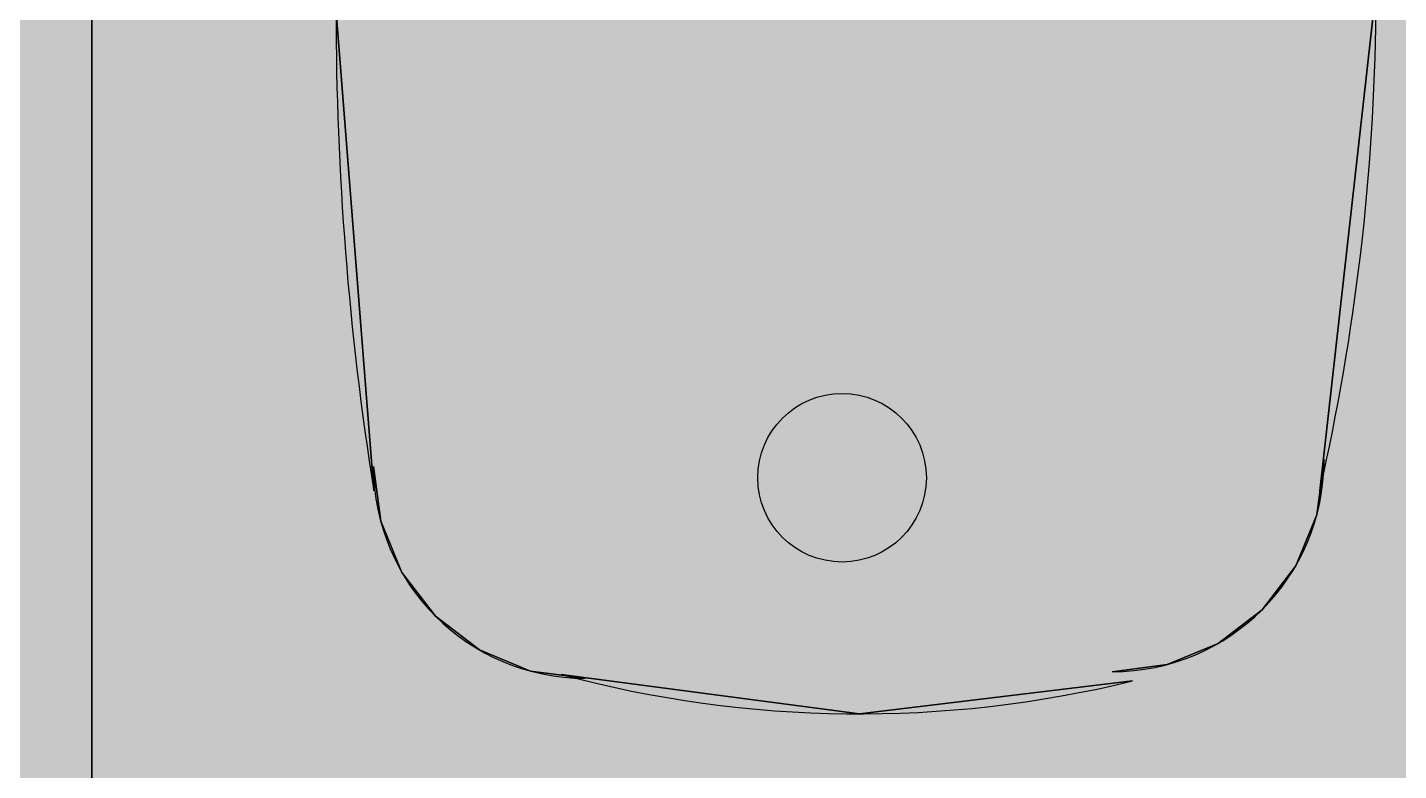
# Model space of a CAD drawing. Header units: millimetres. Extents: x -48619 to 110430, y -11025 to 74938.
# Drawn here: x -5325.7 to -4840.3, y 51882.3 to 52145.4 of the extents above; entities that cross this region are included whole.
import ezdxf

# ---------------------------------------------------------------- set-up
doc = ezdxf.new("R2010")
doc.units = ezdxf.units.MM
doc.layers.add('HL-TMP', color=7, linetype='Continuous')
doc.layers.add('SHOPFITTING', color=4, linetype='Continuous')

msp = doc.modelspace()

# ---------------------------------------------------------------- hatches: boundary and pattern name
at = {"layer": 'HL-TMP', "true_color": 0xcccc20}
msp.add_hatch(color=52, dxfattribs=at).paths.add_polyline_path([(-4632.8, 52975.74), (-5832.8, 52975.74), (-5832.8, 53465.73), (-8332.8, 53465.73), (-8332.8, 54830.73), (-8332.8, 57575.73), (-8732.8, 57575.73), (-8732.8, 57665.73), (-9632.8, 57665.73), (-9632.8, 56525.24), (-9632.8, 53575.74), (-9432.8, 53575.74), (-9432.8, 53465.73), (-11587.8, 53465.73), (-11587.8, 57575.73), (-14632.8, 57575.73), (-14632.8, 53575.74), (-14232.8, 53575.74), (-14232.8, 52975.74), (-14632.8, 52975.74), (-14632.8, 47575.74), (-14232.8, 47575.74), (-14232.8, 46975.74), (-14682.8, 46975.74), (-14682.8, 41675.73), (-14332.8, 41675.73), (-14332.8, 41125.74), (-11587.8, 41125.74), (-11587.8, 44385.74), (-10767.8, 44385.74), (-4632.8, 44385.74), (-4632.8, 47575.98), (-5232.8, 47575.98), (-5232.8, 46975.74), (-5832.8, 46975.74), (-5832.8, 47575.98), (-4632.8, 47575.98)], flags=16)

# ---------------------------------------------------------------- linework, layer by layer
at = {"layer": 'SHOPFITTING', "linetype": 'Continuous'}
for p, q in [((-5302.92, 52775.73, 880), (-5302.92, 50975.73, 880)), ((-5302.92, 50975.73), (-5302.92, 52775.73)), ((-5302.92, 52775.73, 880), (-5302.92, 50975.73, 880)), ((-5302.92, 52775.73, 880), (-5302.92, 50975.73, 880)), ((-5302.92, 50975.73), (-5302.92, 52775.73)), ((-5302.92, 50975.73), (-5302.92, 52775.73)), ((-5302.92, 50975.73), (-5302.92, 52775.73)), ((-4848.29, 52158.34, 880), (-4868.23, 51981.36, 880)), ((-4868.23, 51981.36, 750), (-4848.29, 52158.34, 750)), ((-4868.23, 51981.36, 750), (-4848.29, 52158.34, 750)), ((-4848.29, 52158.34, 880), (-4868.23, 51981.36, 880)), ((-4868.23, 51981.36, 750), (-4848.29, 52158.34, 750)), ((-4848.29, 52158.34, 880), (-4868.23, 51981.36, 880)), ((-4868.23, 51981.36, 750), (-4848.29, 52158.34, 750)), ((-4848.29, 52158.34, 880), (-4868.23, 51981.36, 880)), ((-4848.29, 52158.34, 880), (-4868.23, 51981.36, 880)), ((-4868.23, 51981.36, 750), (-4848.29, 52158.34, 750)), ((-4868.23, 51981.36, 750), (-4848.29, 52158.34, 750)), ((-4848.29, 52158.34, 880), (-4868.23, 51981.36, 880)), ((-4848.29, 52158.34, 880), (-4868.23, 51981.36, 880)), ((-4868.23, 51981.36, 750), (-4848.29, 52158.34, 750)), ((-4848.29, 52158.34, 880), (-4868.23, 51981.36, 880)), ((-4868.23, 51981.36, 750), (-4848.29, 52158.34, 750)), ((-4868.23, 51981.36, 750), (-4848.29, 52158.34, 750)), ((-4848.29, 52158.34, 880), (-4868.23, 51981.36, 880)), ((-4848.29, 52158.34, 880), (-4868.23, 51981.36, 880)), ((-4868.23, 51981.36, 750), (-4848.29, 52158.34, 750)), ((-5203.1, 51981.36, 880), (-5216.46, 52150.74, 880)), ((-5216.46, 52150.74, 750), (-5203.1, 51981.36, 750)), ((-5216.46, 52150.74, 750), (-5203.1, 51981.36, 750)), ((-5203.1, 51981.36, 880), (-5216.46, 52150.74, 880)), ((-5216.46, 52150.74, 750), (-5203.1, 51981.36, 750)), ((-5203.1, 51981.36, 880), (-5216.46, 52150.74, 880)), ((-5216.46, 52150.74, 750), (-5203.1, 51981.36, 750)), ((-5203.1, 51981.36, 880), (-5216.46, 52150.74, 880)), ((-5216.46, 52150.74, 750), (-5203.1, 51981.36, 750)), ((-5203.1, 51981.36, 880), (-5216.46, 52150.74, 880)), ((-5216.46, 52150.74, 750), (-5203.1, 51981.36, 750)), ((-5203.1, 51981.36, 880), (-5216.46, 52150.74, 880)), ((-5203.1, 51981.36, 880), (-5216.46, 52150.74, 880)), ((-5216.46, 52150.74, 750), (-5203.1, 51981.36, 750)), ((-5203.1, 51981.36, 880), (-5216.46, 52150.74, 880)), ((-5216.46, 52150.74, 750), (-5203.1, 51981.36, 750)), ((-5216.46, 52150.74, 750), (-5203.1, 51981.36, 750)), ((-5203.1, 51981.36, 880), (-5216.46, 52150.74, 880)), ((-5203.1, 51981.36, 880), (-5216.46, 52150.74, 880)), ((-5216.46, 52150.74, 750), (-5203.1, 51981.36, 750)), ((-5200.66, 51970.6, 880), (-5203.21, 51990.01, 880)), ((-5203.21, 51990.01, 750), (-5203.21, 51990.01, 750)), ((-5203.21, 51990.01, 880), (-5203.21, 51990.01, 750)), ((-5203.21, 51990.01, 750), (-5203.21, 51990.01, 750)), ((-5200.66, 51970.6, 880), (-5203.21, 51990.01, 880)), ((-5203.21, 51990.01, 750), (-5200.66, 51970.6, 750)), ((-5203.21, 51990.01, 880), (-5203.21, 51990.01, 750)), ((-5200.66, 51970.6, 880), (-5203.21, 51990.01, 880)), ((-5203.21, 51990.01, 750), (-5200.66, 51970.6, 750)), ((-5203.21, 51990.01, 750), (-5203.21, 51990.01, 750)), ((-5203.21, 51990.01, 880), (-5203.21, 51990.01, 750)), ((-5203.21, 51990.01, 750), (-5200.66, 51970.6, 750)), ((-5200.66, 51970.6, 880), (-5203.21, 51990.01, 880)), ((-5203.21, 51990.01, 880), (-5203.21, 51990.01, 750)), ((-5203.21, 51990.01, 750), (-5203.21, 51990.01, 750)), ((-5203.21, 51990.01, 880), (-5203.21, 51990.01, 750)), ((-5203.21, 51990.01, 750), (-5200.66, 51970.6, 750)), ((-5203.21, 51990.01, 750), (-5203.21, 51990.01, 750)), ((-5200.66, 51970.6, 880), (-5203.21, 51990.01, 880)), ((-5203.21, 51990.01, 750), (-5200.66, 51970.6, 750)), ((-5203.21, 51990.01, 750), (-5203.21, 51990.01, 750)), ((-5200.66, 51970.6, 880), (-5203.21, 51990.01, 880)), ((-5203.21, 51990.01, 880), (-5203.21, 51990.01, 750)), ((-5203.21, 51990.01, 750), (-5200.66, 51970.6, 750)), ((-5203.21, 51990.01, 880), (-5203.21, 51990.01, 750)), ((-5203.21, 51990.01, 750), (-5203.21, 51990.01, 750)), ((-5203.21, 51990.01, 750), (-5200.66, 51970.6, 750)), ((-5200.66, 51970.6, 880), (-5203.21, 51990.01, 880)), ((-5203.21, 51990.01, 880), (-5203.21, 51990.01, 750)), ((-5200.66, 51970.6, 880), (-5203.21, 51990.01, 880)), ((-5203.21, 51990.01, 750), (-5203.21, 51990.01, 750)), ((-5203.21, 51990.01, 750), (-5200.66, 51970.6, 750)), ((-5203.21, 51990.01, 750), (-5203.21, 51990.01, 750)), ((-5200.66, 51970.6, 880), (-5203.21, 51990.01, 880)), ((-5203.21, 51990.01, 750), (-5200.66, 51970.6, 750)), ((-5203.21, 51990.01, 880), (-5203.21, 51990.01, 750)), ((-5203.21, 51990.01, 750), (-5203.21, 51990.01, 750)), ((-5203.21, 51990.01, 750), (-5200.66, 51970.6, 750)), ((-5203.21, 51990.01, 880), (-5203.21, 51990.01, 750)), ((-5200.66, 51970.6, 880), (-5203.21, 51990.01, 880)), ((-4869.22, 51972.92, 750), (-4866.67, 51992.33, 750)), ((-4866.67, 51992.33, 880), (-4869.22, 51972.92, 880)), ((-4869.22, 51972.92, 750), (-4866.67, 51992.33, 750)), ((-4866.67, 51992.33, 880), (-4869.22, 51972.92, 880)), ((-4866.67, 51992.33, 880), (-4869.22, 51972.92, 880)), ((-4869.22, 51972.92, 750), (-4866.67, 51992.33, 750)), ((-4866.67, 51992.33, 880), (-4869.22, 51972.92, 880)), ((-4869.22, 51972.92, 750), (-4866.67, 51992.33, 750)), ((-4869.22, 51972.92, 750), (-4866.67, 51992.33, 750)), ((-4866.67, 51992.33, 880), (-4869.22, 51972.92, 880)), ((-4869.22, 51972.92, 750), (-4866.67, 51992.33, 750)), ((-4866.67, 51992.33, 880), (-4869.22, 51972.92, 880)), ((-4866.67, 51992.33, 880), (-4869.22, 51972.92, 880)), ((-4869.22, 51972.92, 750), (-4866.67, 51992.33, 750)), ((-4869.22, 51972.92, 750), (-4866.67, 51992.33, 750)), ((-4866.67, 51992.33, 880), (-4869.22, 51972.92, 880)), ((-4866.67, 51992.33, 880), (-4869.22, 51972.92, 880)), ((-4869.22, 51972.92, 750), (-4866.67, 51992.33, 750)), ((-4869.22, 51972.92, 750), (-4866.67, 51992.33, 750)), ((-4866.67, 51992.33, 880), (-4869.22, 51972.92, 880)), ((-4866.67, 51992.33, 750), (-4866.67, 51992.33, 880)), ((-4866.67, 51992.33, 750), (-4866.67, 51992.33, 880)), ((-4866.67, 51992.33, 750), (-4866.67, 51992.33, 880)), ((-4866.67, 51992.33, 750), (-4866.67, 51992.33, 880)), ((-4866.67, 51992.33, 750), (-4866.67, 51992.33, 880)), ((-4866.67, 51992.33, 750), (-4866.67, 51992.33, 880)), ((-4866.67, 51992.33, 750), (-4866.67, 51992.33, 880)), ((-4866.67, 51992.33, 750), (-4866.67, 51992.33, 880)), ((-4866.67, 51992.33, 750), (-4866.67, 51992.33, 880)), ((-4866.67, 51992.33, 750), (-4866.67, 51992.33, 880)), ((-5203.1, 51981.36, 750), (-5203.1, 51981.36, 880)), ((-5203.1, 51981.36, 750), (-5203.1, 51981.36, 880)), ((-5203.1, 51981.36, 750), (-5203.1, 51981.36, 880)), ((-5203.1, 51981.36, 750), (-5203.1, 51981.36, 880)), ((-5203.1, 51981.36, 750), (-5203.1, 51981.36, 880)), ((-5203.1, 51981.36, 750), (-5203.1, 51981.36, 880)), ((-5203.1, 51981.36, 750), (-5203.1, 51981.36, 880)), ((-5203.1, 51981.36, 750), (-5203.1, 51981.36, 880)), ((-5203.1, 51981.36, 750), (-5203.1, 51981.36, 880)), ((-5203.1, 51981.36, 750), (-5203.1, 51981.36, 880)), ((-4868.23, 51981.36, 750), (-4868.23, 51981.36, 750)), ((-4868.23, 51981.36, 880), (-4868.23, 51981.36, 750)), ((-4868.23, 51981.36, 880), (-4868.23, 51981.36, 750)), ((-4868.23, 51981.36, 750), (-4868.23, 51981.36, 750)), ((-4868.23, 51981.36, 750), (-4868.23, 51981.36, 750)), ((-4868.23, 51981.36, 880), (-4868.23, 51981.36, 750)), ((-4868.23, 51981.36, 880), (-4868.23, 51981.36, 750)), ((-4868.23, 51981.36, 750), (-4868.23, 51981.36, 750)), ((-4868.23, 51981.36, 750), (-4868.23, 51981.36, 750)), ((-4868.23, 51981.36, 880), (-4868.23, 51981.36, 750)), ((-4868.23, 51981.36, 880), (-4868.23, 51981.36, 750)), ((-4868.23, 51981.36, 750), (-4868.23, 51981.36, 750)), ((-4868.23, 51981.36, 880), (-4868.23, 51981.36, 750)), ((-4868.23, 51981.36, 750), (-4868.23, 51981.36, 750)), ((-4868.23, 51981.36, 880), (-4868.23, 51981.36, 750)), ((-4868.23, 51981.36, 750), (-4868.23, 51981.36, 750)), ((-4868.23, 51981.36, 750), (-4868.23, 51981.36, 750)), ((-4868.23, 51981.36, 880), (-4868.23, 51981.36, 750)), ((-4868.23, 51981.36, 880), (-4868.23, 51981.36, 750)), ((-4868.23, 51981.36, 750), (-4868.23, 51981.36, 750)), ((-5200.66, 51970.6, 750), (-5200.66, 51970.6, 880)), ((-5200.66, 51970.6, 750), (-5193.17, 51952.51, 750)), ((-5200.66, 51970.6, 750), (-5200.66, 51970.6, 750)), ((-5200.66, 51970.6, 750), (-5200.66, 51970.6, 880)), ((-5193.17, 51952.51, 880), (-5200.66, 51970.6, 880)), ((-5200.66, 51970.6, 880), (-5200.66, 51970.6, 750)), ((-5193.17, 51952.51, 880), (-5200.66, 51970.6, 880)), ((-5200.66, 51970.6, 750), (-5200.66, 51970.6, 750)), ((-5200.66, 51970.6, 750), (-5193.17, 51952.51, 750)), ((-5200.66, 51970.6, 750), (-5200.66, 51970.6, 880)), ((-5200.66, 51970.6, 880), (-5200.66, 51970.6, 750)), ((-5200.66, 51970.6, 750), (-5193.17, 51952.51, 750)), ((-5193.17, 51952.51, 880), (-5200.66, 51970.6, 880)), ((-5200.66, 51970.6, 750), (-5200.66, 51970.6, 750)), ((-5200.66, 51970.6, 750), (-5200.66, 51970.6, 880)), ((-5200.66, 51970.6, 880), (-5200.66, 51970.6, 750)), ((-5200.66, 51970.6, 750), (-5193.17, 51952.51, 750)), ((-5193.17, 51952.51, 880), (-5200.66, 51970.6, 880)), ((-5200.66, 51970.6, 750), (-5200.66, 51970.6, 880)), ((-5200.66, 51970.6, 750), (-5200.66, 51970.6, 750)), ((-5200.66, 51970.6, 880), (-5200.66, 51970.6, 750)), ((-5193.17, 51952.51, 880), (-5200.66, 51970.6, 880)), ((-5200.66, 51970.6, 880), (-5200.66, 51970.6, 750)), ((-5200.66, 51970.6, 750), (-5200.66, 51970.6, 880)), ((-5200.66, 51970.6, 750), (-5193.17, 51952.51, 750)), ((-5200.66, 51970.6, 750), (-5200.66, 51970.6, 750)), ((-5200.66, 51970.6, 750), (-5193.17, 51952.51, 750)), ((-5200.66, 51970.6, 880), (-5200.66, 51970.6, 750)), ((-5200.66, 51970.6, 750), (-5200.66, 51970.6, 750)), ((-5193.17, 51952.51, 880), (-5200.66, 51970.6, 880)), ((-5200.66, 51970.6, 750), (-5193.17, 51952.51, 750)), ((-5193.17, 51952.51, 880), (-5200.66, 51970.6, 880)), ((-5200.66, 51970.6, 880), (-5200.66, 51970.6, 750)), ((-5200.66, 51970.6, 750), (-5200.66, 51970.6, 750)), ((-5200.66, 51970.6, 750), (-5200.66, 51970.6, 880)), ((-5200.66, 51970.6, 750), (-5193.17, 51952.51, 750)), ((-5200.66, 51970.6, 750), (-5200.66, 51970.6, 750)), ((-5193.17, 51952.51, 880), (-5200.66, 51970.6, 880)), ((-5200.66, 51970.6, 880), (-5200.66, 51970.6, 750)), ((-5200.66, 51970.6, 750), (-5200.66, 51970.6, 880)), ((-5200.66, 51970.6, 880), (-5200.66, 51970.6, 750)), ((-5200.66, 51970.6, 750), (-5200.66, 51970.6, 750)), ((-5200.66, 51970.6, 750), (-5200.66, 51970.6, 880)), ((-5200.66, 51970.6, 750), (-5193.17, 51952.51, 750)), ((-5193.17, 51952.51, 880), (-5200.66, 51970.6, 880)), ((-5200.66, 51970.6, 750), (-5193.17, 51952.51, 750)), ((-5200.66, 51970.6, 750), (-5200.66, 51970.6, 750)), ((-5193.17, 51952.51, 880), (-5200.66, 51970.6, 880)), ((-5200.66, 51970.6, 880), (-5200.66, 51970.6, 750)), ((-5200.66, 51970.6, 750), (-5200.66, 51970.6, 880)), ((-4869.22, 51972.92, 880), (-4876.72, 51954.83, 880)), ((-4876.72, 51954.83, 750), (-4869.22, 51972.92, 750)), ((-4876.72, 51954.83, 750), (-4869.22, 51972.92, 750)), ((-4869.22, 51972.92, 880), (-4876.72, 51954.83, 880)), ((-4876.72, 51954.83, 750), (-4869.22, 51972.92, 750)), ((-4869.22, 51972.92, 880), (-4876.72, 51954.83, 880)), ((-4876.72, 51954.83, 750), (-4869.22, 51972.92, 750)), ((-4869.22, 51972.92, 880), (-4876.72, 51954.83, 880)), ((-4876.72, 51954.83, 750), (-4869.22, 51972.92, 750)), ((-4869.22, 51972.92, 880), (-4876.72, 51954.83, 880)), ((-4876.72, 51954.83, 750), (-4869.22, 51972.92, 750)), ((-4869.22, 51972.92, 880), (-4876.72, 51954.83, 880)), ((-4876.72, 51954.83, 750), (-4869.22, 51972.92, 750)), ((-4869.22, 51972.92, 880), (-4876.72, 51954.83, 880)), ((-4876.72, 51954.83, 750), (-4869.22, 51972.92, 750)), ((-4869.22, 51972.92, 880), (-4876.72, 51954.83, 880)), ((-4876.72, 51954.83, 750), (-4869.22, 51972.92, 750)), ((-4869.22, 51972.92, 880), (-4876.72, 51954.83, 880)), ((-4869.22, 51972.92, 880), (-4876.72, 51954.83, 880)), ((-4876.72, 51954.83, 750), (-4869.22, 51972.92, 750)), ((-4869.22, 51972.92, 880), (-4869.22, 51972.92, 750)), ((-4869.22, 51972.92, 750), (-4869.22, 51972.92, 880)), ((-4869.22, 51972.92, 750), (-4869.22, 51972.92, 750)), ((-4869.22, 51972.92, 880), (-4869.22, 51972.92, 750)), ((-4869.22, 51972.92, 750), (-4869.22, 51972.92, 880)), ((-4869.22, 51972.92, 750), (-4869.22, 51972.92, 750)), ((-4869.22, 51972.92, 750), (-4869.22, 51972.92, 880)), ((-4869.22, 51972.92, 750), (-4869.22, 51972.92, 750)), ((-4869.22, 51972.92, 880), (-4869.22, 51972.92, 750)), ((-4869.22, 51972.92, 880), (-4869.22, 51972.92, 750)), ((-4869.22, 51972.92, 750), (-4869.22, 51972.92, 880)), ((-4869.22, 51972.92, 750), (-4869.22, 51972.92, 750)), ((-4869.22, 51972.92, 750), (-4869.22, 51972.92, 880)), ((-4869.22, 51972.92, 880), (-4869.22, 51972.92, 750)), ((-4869.22, 51972.92, 750), (-4869.22, 51972.92, 750)), ((-4869.22, 51972.92, 750), (-4869.22, 51972.92, 750)), ((-4869.22, 51972.92, 750), (-4869.22, 51972.92, 880)), ((-4869.22, 51972.92, 880), (-4869.22, 51972.92, 750)), ((-4869.22, 51972.92, 750), (-4869.22, 51972.92, 750)), ((-4869.22, 51972.92, 750), (-4869.22, 51972.92, 880)), ((-4869.22, 51972.92, 880), (-4869.22, 51972.92, 750)), ((-4869.22, 51972.92, 750), (-4869.22, 51972.92, 880)), ((-4869.22, 51972.92, 750), (-4869.22, 51972.92, 750)), ((-4869.22, 51972.92, 880), (-4869.22, 51972.92, 750)), ((-4869.22, 51972.92, 750), (-4869.22, 51972.92, 750)), ((-4869.22, 51972.92, 750), (-4869.22, 51972.92, 880)), ((-4869.22, 51972.92, 880), (-4869.22, 51972.92, 750)), ((-4869.22, 51972.92, 880), (-4869.22, 51972.92, 750)), ((-4869.22, 51972.92, 750), (-4869.22, 51972.92, 750)), ((-4869.22, 51972.92, 750), (-4869.22, 51972.92, 880)), ((-5193.17, 51952.51, 750), (-5193.17, 51952.51, 880)), ((-5181.25, 51936.97, 880), (-5193.17, 51952.51, 880)), ((-5193.17, 51952.51, 880), (-5193.17, 51952.51, 750)), ((-5193.17, 51952.51, 750), (-5193.17, 51952.51, 750)), ((-5193.17, 51952.51, 750), (-5181.25, 51936.97, 750)), ((-5193.17, 51952.51, 750), (-5193.17, 51952.51, 750)), ((-5193.17, 51952.51, 750), (-5193.17, 51952.51, 880)), ((-5193.17, 51952.51, 880), (-5193.17, 51952.51, 750)), ((-5193.17, 51952.51, 750), (-5181.25, 51936.97, 750)), ((-5181.25, 51936.97, 880), (-5193.17, 51952.51, 880)), ((-5181.25, 51936.97, 880), (-5193.17, 51952.51, 880)), ((-5193.17, 51952.51, 880), (-5193.17, 51952.51, 750)), ((-5193.17, 51952.51, 750), (-5181.25, 51936.97, 750)), ((-5193.17, 51952.51, 750), (-5193.17, 51952.51, 750)), ((-5193.17, 51952.51, 750), (-5193.17, 51952.51, 880)), ((-5193.17, 51952.51, 750), (-5181.25, 51936.97, 750)), ((-5181.25, 51936.97, 880), (-5193.17, 51952.51, 880)), ((-5193.17, 51952.51, 750), (-5193.17, 51952.51, 880)), ((-5193.17, 51952.51, 880), (-5193.17, 51952.51, 750)), ((-5193.17, 51952.51, 750), (-5193.17, 51952.51, 750)), ((-5193.17, 51952.51, 750), (-5193.17, 51952.51, 750)), ((-5193.17, 51952.51, 750), (-5193.17, 51952.51, 880)), ((-5181.25, 51936.97, 880), (-5193.17, 51952.51, 880)), ((-5193.17, 51952.51, 880), (-5193.17, 51952.51, 750)), ((-5193.17, 51952.51, 750), (-5181.25, 51936.97, 750)), ((-5193.17, 51952.51, 750), (-5181.25, 51936.97, 750)), ((-5193.17, 51952.51, 750), (-5193.17, 51952.51, 750)), ((-5193.17, 51952.51, 880), (-5193.17, 51952.51, 750)), ((-5181.25, 51936.97, 880), (-5193.17, 51952.51, 880)), ((-5193.17, 51952.51, 750), (-5193.17, 51952.51, 880)), ((-5193.17, 51952.51, 750), (-5181.25, 51936.97, 750)), ((-5193.17, 51952.51, 750), (-5193.17, 51952.51, 880)), ((-5181.25, 51936.97, 880), (-5193.17, 51952.51, 880)), ((-5193.17, 51952.51, 880), (-5193.17, 51952.51, 750)), ((-5193.17, 51952.51, 750), (-5193.17, 51952.51, 750)), ((-5193.17, 51952.51, 750), (-5181.25, 51936.97, 750)), ((-5181.25, 51936.97, 880), (-5193.17, 51952.51, 880)), ((-5193.17, 51952.51, 880), (-5193.17, 51952.51, 750)), ((-5193.17, 51952.51, 750), (-5193.17, 51952.51, 750)), ((-5193.17, 51952.51, 750), (-5193.17, 51952.51, 880)), ((-5193.17, 51952.51, 750), (-5181.25, 51936.97, 750)), ((-5181.25, 51936.97, 880), (-5193.17, 51952.51, 880)), ((-5193.17, 51952.51, 750), (-5193.17, 51952.51, 750)), ((-5193.17, 51952.51, 880), (-5193.17, 51952.51, 750)), ((-5193.17, 51952.51, 750), (-5193.17, 51952.51, 880)), ((-5193.17, 51952.51, 750), (-5181.25, 51936.97, 750)), ((-5193.17, 51952.51, 750), (-5193.17, 51952.51, 880)), ((-5193.17, 51952.51, 880), (-5193.17, 51952.51, 750)), ((-5181.25, 51936.97, 880), (-5193.17, 51952.51, 880)), ((-5193.17, 51952.51, 750), (-5193.17, 51952.51, 750)), ((-4888.63, 51939.3, 750), (-4876.72, 51954.83, 750)), ((-4876.72, 51954.83, 880), (-4888.63, 51939.3, 880)), ((-4888.63, 51939.3, 750), (-4876.72, 51954.83, 750)), ((-4876.72, 51954.83, 880), (-4888.63, 51939.3, 880)), ((-4888.63, 51939.3, 750), (-4876.72, 51954.83, 750)), ((-4876.72, 51954.83, 880), (-4888.63, 51939.3, 880)), ((-4888.63, 51939.3, 750), (-4876.72, 51954.83, 750)), ((-4876.72, 51954.83, 880), (-4888.63, 51939.3, 880)), ((-4888.63, 51939.3, 750), (-4876.72, 51954.83, 750)), ((-4876.72, 51954.83, 880), (-4888.63, 51939.3, 880)), ((-4876.72, 51954.83, 880), (-4888.63, 51939.3, 880)), ((-4888.63, 51939.3, 750), (-4876.72, 51954.83, 750)), ((-4888.63, 51939.3, 750), (-4876.72, 51954.83, 750)), ((-4876.72, 51954.83, 880), (-4888.63, 51939.3, 880)), ((-4888.63, 51939.3, 750), (-4876.72, 51954.83, 750)), ((-4876.72, 51954.83, 880), (-4888.63, 51939.3, 880)), ((-4876.72, 51954.83, 880), (-4888.63, 51939.3, 880)), ((-4888.63, 51939.3, 750), (-4876.72, 51954.83, 750)), ((-4888.63, 51939.3, 750), (-4876.72, 51954.83, 750)), ((-4876.72, 51954.83, 880), (-4888.63, 51939.3, 880)), ((-4876.72, 51954.83, 750), (-4876.72, 51954.83, 880)), ((-4876.72, 51954.83, 880), (-4876.72, 51954.83, 750)), ((-4876.72, 51954.83, 750), (-4876.72, 51954.83, 750)), ((-4876.72, 51954.83, 880), (-4876.72, 51954.83, 750)), ((-4876.72, 51954.83, 750), (-4876.72, 51954.83, 750)), ((-4876.72, 51954.83, 750), (-4876.72, 51954.83, 880)), ((-4876.72, 51954.83, 880), (-4876.72, 51954.83, 750)), ((-4876.72, 51954.83, 750), (-4876.72, 51954.83, 880)), ((-4876.72, 51954.83, 750), (-4876.72, 51954.83, 750)), ((-4876.72, 51954.83, 880), (-4876.72, 51954.83, 750)), ((-4876.72, 51954.83, 750), (-4876.72, 51954.83, 750)), ((-4876.72, 51954.83, 750), (-4876.72, 51954.83, 880)), ((-4876.72, 51954.83, 750), (-4876.72, 51954.83, 880)), ((-4876.72, 51954.83, 880), (-4876.72, 51954.83, 750)), ((-4876.72, 51954.83, 750), (-4876.72, 51954.83, 750)), ((-4876.72, 51954.83, 880), (-4876.72, 51954.83, 750)), ((-4876.72, 51954.83, 750), (-4876.72, 51954.83, 750)), ((-4876.72, 51954.83, 750), (-4876.72, 51954.83, 880)), ((-4876.72, 51954.83, 880), (-4876.72, 51954.83, 750)), ((-4876.72, 51954.83, 750), (-4876.72, 51954.83, 750)), ((-4876.72, 51954.83, 750), (-4876.72, 51954.83, 880)), ((-4876.72, 51954.83, 880), (-4876.72, 51954.83, 750)), ((-4876.72, 51954.83, 750), (-4876.72, 51954.83, 750)), ((-4876.72, 51954.83, 750), (-4876.72, 51954.83, 880)), ((-4876.72, 51954.83, 750), (-4876.72, 51954.83, 880)), ((-4876.72, 51954.83, 750), (-4876.72, 51954.83, 750)), ((-4876.72, 51954.83, 880), (-4876.72, 51954.83, 750)), ((-4876.72, 51954.83, 750), (-4876.72, 51954.83, 750)), ((-4876.72, 51954.83, 750), (-4876.72, 51954.83, 880)), ((-4876.72, 51954.83, 880), (-4876.72, 51954.83, 750)), ((-5181.25, 51936.97, 750), (-5181.25, 51936.97, 750)), ((-5165.71, 51925.05, 880), (-5181.25, 51936.97, 880)), ((-5181.25, 51936.97, 750), (-5165.71, 51925.05, 750)), ((-5181.25, 51936.97, 750), (-5181.25, 51936.97, 880)), ((-5181.25, 51936.97, 880), (-5181.25, 51936.97, 750)), ((-5181.25, 51936.97, 750), (-5165.71, 51925.05, 750)), ((-5181.25, 51936.97, 880), (-5181.25, 51936.97, 750)), ((-5181.25, 51936.97, 750), (-5181.25, 51936.97, 880)), ((-5181.25, 51936.97, 750), (-5181.25, 51936.97, 750)), ((-5165.71, 51925.05, 880), (-5181.25, 51936.97, 880)), ((-5181.25, 51936.97, 880), (-5181.25, 51936.97, 750)), ((-5181.25, 51936.97, 750), (-5181.25, 51936.97, 880)), ((-5165.71, 51925.05, 880), (-5181.25, 51936.97, 880)), ((-5181.25, 51936.97, 750), (-5165.71, 51925.05, 750)), ((-5181.25, 51936.97, 750), (-5181.25, 51936.97, 750)), ((-5181.25, 51936.97, 750), (-5181.25, 51936.97, 880)), ((-5181.25, 51936.97, 750), (-5165.71, 51925.05, 750)), ((-5181.25, 51936.97, 750), (-5181.25, 51936.97, 750)), ((-5165.71, 51925.05, 880), (-5181.25, 51936.97, 880)), ((-5181.25, 51936.97, 880), (-5181.25, 51936.97, 750)), ((-5181.25, 51936.97, 750), (-5181.25, 51936.97, 880)), ((-5165.71, 51925.05, 880), (-5181.25, 51936.97, 880)), ((-5181.25, 51936.97, 750), (-5181.25, 51936.97, 750)), ((-5181.25, 51936.97, 750), (-5165.71, 51925.05, 750)), ((-5181.25, 51936.97, 880), (-5181.25, 51936.97, 750)), ((-5181.25, 51936.97, 880), (-5181.25, 51936.97, 750)), ((-5181.25, 51936.97, 750), (-5165.71, 51925.05, 750)), ((-5181.25, 51936.97, 750), (-5181.25, 51936.97, 750)), ((-5181.25, 51936.97, 750), (-5181.25, 51936.97, 880)), ((-5165.71, 51925.05, 880), (-5181.25, 51936.97, 880)), ((-5181.25, 51936.97, 750), (-5165.71, 51925.05, 750)), ((-5181.25, 51936.97, 750), (-5181.25, 51936.97, 880)), ((-5165.71, 51925.05, 880), (-5181.25, 51936.97, 880)), ((-5181.25, 51936.97, 880), (-5181.25, 51936.97, 750)), ((-5181.25, 51936.97, 750), (-5181.25, 51936.97, 750)), ((-5181.25, 51936.97, 750), (-5165.71, 51925.05, 750)), ((-5181.25, 51936.97, 750), (-5181.25, 51936.97, 750)), ((-5181.25, 51936.97, 880), (-5181.25, 51936.97, 750)), ((-5181.25, 51936.97, 750), (-5181.25, 51936.97, 880)), ((-5165.71, 51925.05, 880), (-5181.25, 51936.97, 880)), ((-5165.71, 51925.05, 880), (-5181.25, 51936.97, 880)), ((-5181.25, 51936.97, 750), (-5181.25, 51936.97, 750)), ((-5181.25, 51936.97, 880), (-5181.25, 51936.97, 750)), ((-5181.25, 51936.97, 750), (-5181.25, 51936.97, 880)), ((-5181.25, 51936.97, 750), (-5165.71, 51925.05, 750)), ((-5181.25, 51936.97, 750), (-5181.25, 51936.97, 880)), ((-5165.71, 51925.05, 880), (-5181.25, 51936.97, 880)), ((-5181.25, 51936.97, 880), (-5181.25, 51936.97, 750)), ((-5181.25, 51936.97, 750), (-5165.71, 51925.05, 750)), ((-5181.25, 51936.97, 750), (-5181.25, 51936.97, 750)), ((-4904.17, 51927.38, 750), (-4888.63, 51939.3, 750)), ((-4888.63, 51939.3, 880), (-4904.17, 51927.38, 880)), ((-4888.63, 51939.3, 880), (-4904.17, 51927.38, 880)), ((-4904.17, 51927.38, 750), (-4888.63, 51939.3, 750)), ((-4888.63, 51939.3, 880), (-4904.17, 51927.38, 880)), ((-4904.17, 51927.38, 750), (-4888.63, 51939.3, 750)), ((-4904.17, 51927.38, 750), (-4888.63, 51939.3, 750)), ((-4888.63, 51939.3, 880), (-4904.17, 51927.38, 880)), ((-4904.17, 51927.38, 750), (-4888.63, 51939.3, 750)), ((-4888.63, 51939.3, 880), (-4904.17, 51927.38, 880)), ((-4904.17, 51927.38, 750), (-4888.63, 51939.3, 750)), ((-4888.63, 51939.3, 880), (-4904.17, 51927.38, 880)), ((-4904.17, 51927.38, 750), (-4888.63, 51939.3, 750)), ((-4888.63, 51939.3, 880), (-4904.17, 51927.38, 880)), ((-4888.63, 51939.3, 880), (-4904.17, 51927.38, 880)), ((-4904.17, 51927.38, 750), (-4888.63, 51939.3, 750)), ((-4888.63, 51939.3, 880), (-4904.17, 51927.38, 880)), ((-4904.17, 51927.38, 750), (-4888.63, 51939.3, 750)), ((-4904.17, 51927.38, 750), (-4888.63, 51939.3, 750)), ((-4888.63, 51939.3, 880), (-4904.17, 51927.38, 880)), ((-4888.63, 51939.3, 880), (-4888.63, 51939.3, 750)), ((-4888.63, 51939.3, 750), (-4888.63, 51939.3, 880)), ((-4888.63, 51939.3, 750), (-4888.63, 51939.3, 750)), ((-4888.63, 51939.3, 750), (-4888.63, 51939.3, 750)), ((-4888.63, 51939.3, 880), (-4888.63, 51939.3, 750)), ((-4888.63, 51939.3, 750), (-4888.63, 51939.3, 880)), ((-4888.63, 51939.3, 750), (-4888.63, 51939.3, 880)), ((-4888.63, 51939.3, 880), (-4888.63, 51939.3, 750)), ((-4888.63, 51939.3, 750), (-4888.63, 51939.3, 750)), ((-4888.63, 51939.3, 880), (-4888.63, 51939.3, 750)), ((-4888.63, 51939.3, 750), (-4888.63, 51939.3, 880)), ((-4888.63, 51939.3, 750), (-4888.63, 51939.3, 750)), ((-4888.63, 51939.3, 750), (-4888.63, 51939.3, 880)), ((-4888.63, 51939.3, 880), (-4888.63, 51939.3, 750)), ((-4888.63, 51939.3, 750), (-4888.63, 51939.3, 750)), ((-4888.63, 51939.3, 750), (-4888.63, 51939.3, 750)), ((-4888.63, 51939.3, 750), (-4888.63, 51939.3, 880)), ((-4888.63, 51939.3, 880), (-4888.63, 51939.3, 750)), ((-4888.63, 51939.3, 880), (-4888.63, 51939.3, 750)), ((-4888.63, 51939.3, 750), (-4888.63, 51939.3, 750)), ((-4888.63, 51939.3, 750), (-4888.63, 51939.3, 880)), ((-4888.63, 51939.3, 880), (-4888.63, 51939.3, 750)), ((-4888.63, 51939.3, 750), (-4888.63, 51939.3, 880)), ((-4888.63, 51939.3, 750), (-4888.63, 51939.3, 750)), ((-4888.63, 51939.3, 880), (-4888.63, 51939.3, 750)), ((-4888.63, 51939.3, 750), (-4888.63, 51939.3, 750)), ((-4888.63, 51939.3, 750), (-4888.63, 51939.3, 880)), ((-4888.63, 51939.3, 880), (-4888.63, 51939.3, 750)), ((-4888.63, 51939.3, 750), (-4888.63, 51939.3, 750)), ((-4888.63, 51939.3, 750), (-4888.63, 51939.3, 880)), ((-4922.26, 51919.88, 750), (-4904.17, 51927.38, 750)), ((-4904.17, 51927.38, 880), (-4922.26, 51919.88, 880)), ((-4904.17, 51927.38, 880), (-4922.26, 51919.88, 880)), ((-4922.26, 51919.88, 750), (-4904.17, 51927.38, 750)), ((-4904.17, 51927.38, 880), (-4922.26, 51919.88, 880)), ((-4922.26, 51919.88, 750), (-4904.17, 51927.38, 750)), ((-4922.26, 51919.88, 750), (-4904.17, 51927.38, 750)), ((-4904.17, 51927.38, 880), (-4922.26, 51919.88, 880)), ((-4904.17, 51927.38, 880), (-4922.26, 51919.88, 880)), ((-4922.26, 51919.88, 750), (-4904.17, 51927.38, 750)), ((-4904.17, 51927.38, 880), (-4922.26, 51919.88, 880)), ((-4904.17, 51927.38, 880), (-4922.26, 51919.88, 880)), ((-4922.26, 51919.88, 750), (-4904.17, 51927.38, 750)), ((-4922.26, 51919.88, 750), (-4904.17, 51927.38, 750)), ((-4904.17, 51927.38, 880), (-4922.26, 51919.88, 880)), ((-4922.26, 51919.88, 750), (-4904.17, 51927.38, 750)), ((-4904.17, 51927.38, 880), (-4922.26, 51919.88, 880)), ((-4922.26, 51919.88, 750), (-4904.17, 51927.38, 750)), ((-4904.17, 51927.38, 880), (-4922.26, 51919.88, 880)), ((-4922.26, 51919.88, 750), (-4904.17, 51927.38, 750)), ((-4904.17, 51927.38, 750), (-4904.17, 51927.38, 750)), ((-4904.17, 51927.38, 750), (-4904.17, 51927.38, 880)), ((-4904.17, 51927.38, 880), (-4904.17, 51927.38, 750)), ((-4904.17, 51927.38, 750), (-4904.17, 51927.38, 880)), ((-4904.17, 51927.38, 750), (-4904.17, 51927.38, 750)), ((-4904.17, 51927.38, 880), (-4904.17, 51927.38, 750)), ((-4904.17, 51927.38, 880), (-4904.17, 51927.38, 750)), ((-4904.17, 51927.38, 750), (-4904.17, 51927.38, 880)), ((-4904.17, 51927.38, 750), (-4904.17, 51927.38, 750)), ((-4904.17, 51927.38, 750), (-4904.17, 51927.38, 750)), ((-4904.17, 51927.38, 880), (-4904.17, 51927.38, 750)), ((-4904.17, 51927.38, 750), (-4904.17, 51927.38, 880)), ((-4904.17, 51927.38, 750), (-4904.17, 51927.38, 880)), ((-4904.17, 51927.38, 880), (-4904.17, 51927.38, 750)), ((-4904.17, 51927.38, 750), (-4904.17, 51927.38, 750)), ((-4904.17, 51927.38, 880), (-4904.17, 51927.38, 750)), ((-4904.17, 51927.38, 750), (-4904.17, 51927.38, 750)), ((-4904.17, 51927.38, 750), (-4904.17, 51927.38, 880)), ((-4904.17, 51927.38, 880), (-4904.17, 51927.38, 750)), ((-4904.17, 51927.38, 750), (-4904.17, 51927.38, 880)), ((-4904.17, 51927.38, 750), (-4904.17, 51927.38, 750)), ((-4904.17, 51927.38, 750), (-4904.17, 51927.38, 880)), ((-4904.17, 51927.38, 880), (-4904.17, 51927.38, 750)), ((-4904.17, 51927.38, 750), (-4904.17, 51927.38, 750)), ((-4904.17, 51927.38, 750), (-4904.17, 51927.38, 750)), ((-4904.17, 51927.38, 750), (-4904.17, 51927.38, 880)), ((-4904.17, 51927.38, 880), (-4904.17, 51927.38, 750)), ((-4904.17, 51927.38, 880), (-4904.17, 51927.38, 750)), ((-4904.17, 51927.38, 750), (-4904.17, 51927.38, 750)), ((-4904.17, 51927.38, 750), (-4904.17, 51927.38, 880)), ((-5165.71, 51925.05, 750), (-5147.63, 51917.56, 750)), ((-5147.63, 51917.56, 880), (-5165.71, 51925.05, 880)), ((-5165.71, 51925.05, 750), (-5165.71, 51925.05, 880)), ((-5165.71, 51925.05, 880), (-5165.71, 51925.05, 750)), ((-5165.71, 51925.05, 750), (-5165.71, 51925.05, 750)), ((-5165.71, 51925.05, 750), (-5165.71, 51925.05, 750)), ((-5165.71, 51925.05, 880), (-5165.71, 51925.05, 750)), ((-5147.63, 51917.56, 880), (-5165.71, 51925.05, 880)), ((-5165.71, 51925.05, 750), (-5165.71, 51925.05, 880)), ((-5165.71, 51925.05, 750), (-5147.63, 51917.56, 750)), ((-5165.71, 51925.05, 750), (-5147.63, 51917.56, 750)), ((-5165.71, 51925.05, 750), (-5165.71, 51925.05, 880)), ((-5147.63, 51917.56, 880), (-5165.71, 51925.05, 880)), ((-5165.71, 51925.05, 750), (-5165.71, 51925.05, 750)), ((-5165.71, 51925.05, 880), (-5165.71, 51925.05, 750)), ((-5147.63, 51917.56, 880), (-5165.71, 51925.05, 880)), ((-5165.71, 51925.05, 750), (-5165.71, 51925.05, 750)), ((-5165.71, 51925.05, 750), (-5165.71, 51925.05, 880)), ((-5165.71, 51925.05, 880), (-5165.71, 51925.05, 750)), ((-5165.71, 51925.05, 750), (-5147.63, 51917.56, 750)), ((-5165.71, 51925.05, 750), (-5147.63, 51917.56, 750)), ((-5165.71, 51925.05, 750), (-5165.71, 51925.05, 750)), ((-5147.63, 51917.56, 880), (-5165.71, 51925.05, 880)), ((-5165.71, 51925.05, 880), (-5165.71, 51925.05, 750)), ((-5165.71, 51925.05, 750), (-5165.71, 51925.05, 880)), ((-5165.71, 51925.05, 750), (-5147.63, 51917.56, 750)), ((-5147.63, 51917.56, 880), (-5165.71, 51925.05, 880)), ((-5165.71, 51925.05, 880), (-5165.71, 51925.05, 750)), ((-5165.71, 51925.05, 750), (-5165.71, 51925.05, 880)), ((-5165.71, 51925.05, 750), (-5165.71, 51925.05, 750)), ((-5165.71, 51925.05, 880), (-5165.71, 51925.05, 750)), ((-5165.71, 51925.05, 750), (-5165.71, 51925.05, 880)), ((-5165.71, 51925.05, 750), (-5165.71, 51925.05, 750)), ((-5147.63, 51917.56, 880), (-5165.71, 51925.05, 880)), ((-5165.71, 51925.05, 750), (-5147.63, 51917.56, 750)), ((-5165.71, 51925.05, 750), (-5147.63, 51917.56, 750)), ((-5147.63, 51917.56, 880), (-5165.71, 51925.05, 880)), ((-5165.71, 51925.05, 750), (-5165.71, 51925.05, 750)), ((-5165.71, 51925.05, 750), (-5165.71, 51925.05, 880)), ((-5165.71, 51925.05, 880), (-5165.71, 51925.05, 750)), ((-5165.71, 51925.05, 880), (-5165.71, 51925.05, 750)), ((-5165.71, 51925.05, 750), (-5165.71, 51925.05, 750)), ((-5147.63, 51917.56, 880), (-5165.71, 51925.05, 880)), ((-5165.71, 51925.05, 750), (-5165.71, 51925.05, 880)), ((-5165.71, 51925.05, 750), (-5147.63, 51917.56, 750)), ((-5147.63, 51917.56, 880), (-5165.71, 51925.05, 880)), ((-5165.71, 51925.05, 750), (-5165.71, 51925.05, 880)), ((-5165.71, 51925.05, 750), (-5165.71, 51925.05, 750)), ((-5165.71, 51925.05, 880), (-5165.71, 51925.05, 750)), ((-5165.71, 51925.05, 750), (-5147.63, 51917.56, 750)), ((-5147.63, 51917.56, 750), (-5128.21, 51915.01, 750)), ((-5128.21, 51915.01, 880), (-5147.63, 51917.56, 880)), ((-5147.63, 51917.56, 880), (-5147.63, 51917.56, 750)), ((-5147.63, 51917.56, 750), (-5147.63, 51917.56, 750)), ((-5147.63, 51917.56, 750), (-5147.63, 51917.56, 880)), ((-5147.63, 51917.56, 880), (-5147.63, 51917.56, 750)), ((-5147.63, 51917.56, 750), (-5147.63, 51917.56, 750)), ((-5147.63, 51917.56, 750), (-5128.21, 51915.01, 750)), ((-5147.63, 51917.56, 750), (-5147.63, 51917.56, 880)), ((-5128.21, 51915.01, 880), (-5147.63, 51917.56, 880)), ((-5147.63, 51917.56, 750), (-5147.63, 51917.56, 750)), ((-5147.63, 51917.56, 750), (-5147.63, 51917.56, 880)), ((-5147.63, 51917.56, 750), (-5128.21, 51915.01, 750)), ((-5128.21, 51915.01, 880), (-5147.63, 51917.56, 880)), ((-5147.63, 51917.56, 880), (-5147.63, 51917.56, 750)), ((-5128.21, 51915.01, 880), (-5147.63, 51917.56, 880)), ((-5147.63, 51917.56, 750), (-5147.63, 51917.56, 750)), ((-5147.63, 51917.56, 750), (-5128.21, 51915.01, 750)), ((-5147.63, 51917.56, 880), (-5147.63, 51917.56, 750)), ((-5147.63, 51917.56, 750), (-5147.63, 51917.56, 880)), ((-5147.63, 51917.56, 750), (-5147.63, 51917.56, 750)), ((-5147.63, 51917.56, 750), (-5147.63, 51917.56, 880)), ((-5128.21, 51915.01, 880), (-5147.63, 51917.56, 880)), ((-5147.63, 51917.56, 750), (-5128.21, 51915.01, 750)), ((-5147.63, 51917.56, 880), (-5147.63, 51917.56, 750)), ((-5147.63, 51917.56, 750), (-5128.21, 51915.01, 750)), ((-5147.63, 51917.56, 750), (-5147.63, 51917.56, 880)), ((-5147.63, 51917.56, 880), (-5147.63, 51917.56, 750)), ((-5128.21, 51915.01, 880), (-5147.63, 51917.56, 880)), ((-5147.63, 51917.56, 750), (-5147.63, 51917.56, 750)), ((-5147.63, 51917.56, 750), (-5128.21, 51915.01, 750)), ((-5147.63, 51917.56, 880), (-5147.63, 51917.56, 750)), ((-5147.63, 51917.56, 750), (-5147.63, 51917.56, 880)), ((-5147.63, 51917.56, 750), (-5147.63, 51917.56, 750)), ((-5128.21, 51915.01, 880), (-5147.63, 51917.56, 880)), ((-5147.63, 51917.56, 750), (-5128.21, 51915.01, 750)), ((-5147.63, 51917.56, 750), (-5147.63, 51917.56, 750)), ((-5147.63, 51917.56, 880), (-5147.63, 51917.56, 750)), ((-5147.63, 51917.56, 750), (-5147.63, 51917.56, 880)), ((-5128.21, 51915.01, 880), (-5147.63, 51917.56, 880)), ((-5147.63, 51917.56, 750), (-5128.21, 51915.01, 750)), ((-5128.21, 51915.01, 880), (-5147.63, 51917.56, 880)), ((-5147.63, 51917.56, 880), (-5147.63, 51917.56, 750)), ((-5147.63, 51917.56, 750), (-5147.63, 51917.56, 880)), ((-5147.63, 51917.56, 750), (-5147.63, 51917.56, 750)), ((-5147.63, 51917.56, 880), (-5147.63, 51917.56, 750)), ((-5147.63, 51917.56, 750), (-5147.63, 51917.56, 880)), ((-5147.63, 51917.56, 750), (-5128.21, 51915.01, 750)), ((-5128.21, 51915.01, 880), (-5147.63, 51917.56, 880)), ((-5147.63, 51917.56, 750), (-5147.63, 51917.56, 750)), ((-5031.15, 51902.41, 880), (-5136.79, 51916.39, 880)), ((-5136.79, 51916.39, 750), (-5136.79, 51916.39, 750)), ((-5136.79, 51916.39, 750), (-5031.15, 51902.41, 750)), ((-5136.79, 51916.39, 880), (-5136.79, 51916.39, 750)), ((-5136.79, 51916.39, 880), (-5136.79, 51916.39, 750)), ((-5136.79, 51916.39, 750), (-5136.79, 51916.39, 750)), ((-5031.15, 51902.41, 880), (-5136.79, 51916.39, 880)), ((-5136.79, 51916.39, 750), (-5031.15, 51902.41, 750)), ((-5136.79, 51916.39, 750), (-5031.15, 51902.41, 750)), ((-5136.79, 51916.39, 880), (-5136.79, 51916.39, 750)), ((-5136.79, 51916.39, 750), (-5136.79, 51916.39, 750)), ((-5031.15, 51902.41, 880), (-5136.79, 51916.39, 880)), ((-5031.15, 51902.41, 880), (-5136.79, 51916.39, 880)), ((-5136.79, 51916.39, 750), (-5136.79, 51916.39, 750)), ((-5136.79, 51916.39, 750), (-5031.15, 51902.41, 750)), ((-5136.79, 51916.39, 880), (-5136.79, 51916.39, 750)), ((-5031.15, 51902.41, 880), (-5136.79, 51916.39, 880)), ((-5136.79, 51916.39, 880), (-5136.79, 51916.39, 750)), ((-5136.79, 51916.39, 750), (-5136.79, 51916.39, 750)), ((-5136.79, 51916.39, 750), (-5031.15, 51902.41, 750)), ((-5031.15, 51902.41, 880), (-5136.79, 51916.39, 880)), ((-5136.79, 51916.39, 750), (-5136.79, 51916.39, 750)), ((-5136.79, 51916.39, 750), (-5031.15, 51902.41, 750)), ((-5136.79, 51916.39, 880), (-5136.79, 51916.39, 750)), ((-5031.15, 51902.41, 880), (-5136.79, 51916.39, 880)), ((-5136.79, 51916.39, 880), (-5136.79, 51916.39, 750)), ((-5136.79, 51916.39, 750), (-5031.15, 51902.41, 750)), ((-5136.79, 51916.39, 750), (-5136.79, 51916.39, 750)), ((-5031.15, 51902.41, 880), (-5136.79, 51916.39, 880)), ((-5136.79, 51916.39, 880), (-5136.79, 51916.39, 750)), ((-5136.79, 51916.39, 750), (-5136.79, 51916.39, 750)), ((-5136.79, 51916.39, 750), (-5031.15, 51902.41, 750)), ((-5136.79, 51916.39, 750), (-5136.79, 51916.39, 750)), ((-5136.79, 51916.39, 750), (-5031.15, 51902.41, 750)), ((-5136.79, 51916.39, 880), (-5136.79, 51916.39, 750)), ((-5031.15, 51902.41, 880), (-5136.79, 51916.39, 880)), ((-5031.15, 51902.41, 880), (-5136.79, 51916.39, 880)), ((-5136.79, 51916.39, 880), (-5136.79, 51916.39, 750)), ((-5136.79, 51916.39, 750), (-5031.15, 51902.41, 750)), ((-5136.79, 51916.39, 750), (-5136.79, 51916.39, 750)), ((-4922.26, 51919.88, 880), (-4941.67, 51917.33, 880)), ((-4941.67, 51917.33, 750), (-4922.26, 51919.88, 750)), ((-4941.67, 51917.33, 750), (-4922.26, 51919.88, 750)), ((-4922.26, 51919.88, 880), (-4941.67, 51917.33, 880)), ((-4941.67, 51917.33, 750), (-4922.26, 51919.88, 750)), ((-4922.26, 51919.88, 880), (-4941.67, 51917.33, 880)), ((-4941.67, 51917.33, 750), (-4922.26, 51919.88, 750)), ((-4922.26, 51919.88, 880), (-4941.67, 51917.33, 880)), ((-4941.67, 51917.33, 750), (-4922.26, 51919.88, 750)), ((-4922.26, 51919.88, 880), (-4941.67, 51917.33, 880)), ((-4941.67, 51917.33, 750), (-4922.26, 51919.88, 750)), ((-4922.26, 51919.88, 880), (-4941.67, 51917.33, 880)), ((-4941.67, 51917.33, 750), (-4922.26, 51919.88, 750)), ((-4922.26, 51919.88, 880), (-4941.67, 51917.33, 880)), ((-4922.26, 51919.88, 880), (-4941.67, 51917.33, 880)), ((-4941.67, 51917.33, 750), (-4922.26, 51919.88, 750)), ((-4941.67, 51917.33, 750), (-4922.26, 51919.88, 750)), ((-4922.26, 51919.88, 880), (-4941.67, 51917.33, 880)), ((-4941.67, 51917.33, 750), (-4922.26, 51919.88, 750)), ((-4922.26, 51919.88, 880), (-4941.67, 51917.33, 880)), ((-4941.67, 51917.33, 750), (-4941.67, 51917.33, 750)), ((-4941.67, 51917.33, 880), (-4941.67, 51917.33, 750)), ((-4941.67, 51917.33, 880), (-4941.67, 51917.33, 750)), ((-4941.67, 51917.33, 750), (-4941.67, 51917.33, 750)), ((-4941.67, 51917.33, 750), (-4941.67, 51917.33, 750)), ((-4941.67, 51917.33, 880), (-4941.67, 51917.33, 750)), ((-4941.67, 51917.33, 750), (-4941.67, 51917.33, 750)), ((-4941.67, 51917.33, 880), (-4941.67, 51917.33, 750)), ((-4941.67, 51917.33, 750), (-4941.67, 51917.33, 750)), ((-4941.67, 51917.33, 880), (-4941.67, 51917.33, 750)), ((-4941.67, 51917.33, 880), (-4941.67, 51917.33, 750)), ((-4941.67, 51917.33, 750), (-4941.67, 51917.33, 750)), ((-4941.67, 51917.33, 750), (-4941.67, 51917.33, 750)), ((-4941.67, 51917.33, 880), (-4941.67, 51917.33, 750)), ((-4941.67, 51917.33, 750), (-4941.67, 51917.33, 750)), ((-4941.67, 51917.33, 880), (-4941.67, 51917.33, 750)), ((-4941.67, 51917.33, 750), (-4941.67, 51917.33, 750)), ((-4941.67, 51917.33, 880), (-4941.67, 51917.33, 750)), ((-4941.67, 51917.33, 880), (-4941.67, 51917.33, 750)), ((-4941.67, 51917.33, 750), (-4941.67, 51917.33, 750)), ((-4922.26, 51919.88, 880), (-4922.26, 51919.88, 750)), ((-4922.26, 51919.88, 750), (-4922.26, 51919.88, 750)), ((-4922.26, 51919.88, 750), (-4922.26, 51919.88, 880)), ((-4922.26, 51919.88, 750), (-4922.26, 51919.88, 750)), ((-4922.26, 51919.88, 750), (-4922.26, 51919.88, 880)), ((-4922.26, 51919.88, 880), (-4922.26, 51919.88, 750)), ((-4922.26, 51919.88, 880), (-4922.26, 51919.88, 750)), ((-4922.26, 51919.88, 750), (-4922.26, 51919.88, 880)), ((-4922.26, 51919.88, 750), (-4922.26, 51919.88, 750)), ((-4922.26, 51919.88, 880), (-4922.26, 51919.88, 750)), ((-4922.26, 51919.88, 750), (-4922.26, 51919.88, 880)), ((-4922.26, 51919.88, 750), (-4922.26, 51919.88, 750)), ((-4922.26, 51919.88, 880), (-4922.26, 51919.88, 750)), ((-4922.26, 51919.88, 750), (-4922.26, 51919.88, 880)), ((-4922.26, 51919.88, 750), (-4922.26, 51919.88, 750)), ((-4922.26, 51919.88, 750), (-4922.26, 51919.88, 880)), ((-4922.26, 51919.88, 880), (-4922.26, 51919.88, 750)), ((-4922.26, 51919.88, 750), (-4922.26, 51919.88, 750)), ((-4922.26, 51919.88, 880), (-4922.26, 51919.88, 750)), ((-4922.26, 51919.88, 750), (-4922.26, 51919.88, 880)), ((-4922.26, 51919.88, 750), (-4922.26, 51919.88, 750)), ((-4922.26, 51919.88, 750), (-4922.26, 51919.88, 750)), ((-4922.26, 51919.88, 880), (-4922.26, 51919.88, 750)), ((-4922.26, 51919.88, 750), (-4922.26, 51919.88, 880)), ((-4922.26, 51919.88, 750), (-4922.26, 51919.88, 880)), ((-4922.26, 51919.88, 880), (-4922.26, 51919.88, 750)), ((-4922.26, 51919.88, 750), (-4922.26, 51919.88, 750)), ((-4922.26, 51919.88, 750), (-4922.26, 51919.88, 750)), ((-4922.26, 51919.88, 880), (-4922.26, 51919.88, 750)), ((-4922.26, 51919.88, 750), (-4922.26, 51919.88, 880)), ((-5128.21, 51915.01, 750), (-5128.21, 51915.01, 880)), ((-5128.21, 51915.01, 750), (-5128.21, 51915.01, 880)), ((-5128.21, 51915.01, 750), (-5128.21, 51915.01, 880)), ((-5128.21, 51915.01, 750), (-5128.21, 51915.01, 880)), ((-5128.21, 51915.01, 750), (-5128.21, 51915.01, 880)), ((-5128.21, 51915.01, 750), (-5128.21, 51915.01, 880)), ((-5128.21, 51915.01, 750), (-5128.21, 51915.01, 880)), ((-5128.21, 51915.01, 750), (-5128.21, 51915.01, 880)), ((-5128.21, 51915.01, 750), (-5128.21, 51915.01, 880)), ((-5128.21, 51915.01, 750), (-5128.21, 51915.01, 880)), ((-5031.15, 51902.41, 750), (-4934.54, 51914.08, 750)), ((-4934.54, 51914.08, 880), (-5031.15, 51902.41, 880)), ((-5031.15, 51902.41, 750), (-4934.54, 51914.08, 750)), ((-4934.54, 51914.08, 880), (-5031.15, 51902.41, 880)), ((-4934.54, 51914.08, 880), (-5031.15, 51902.41, 880)), ((-5031.15, 51902.41, 750), (-4934.54, 51914.08, 750)), ((-4934.54, 51914.08, 880), (-5031.15, 51902.41, 880)), ((-5031.15, 51902.41, 750), (-4934.54, 51914.08, 750)), ((-5031.15, 51902.41, 750), (-4934.54, 51914.08, 750)), ((-4934.54, 51914.08, 880), (-5031.15, 51902.41, 880)), ((-5031.15, 51902.41, 750), (-4934.54, 51914.08, 750)), ((-4934.54, 51914.08, 880), (-5031.15, 51902.41, 880)), ((-5031.15, 51902.41, 750), (-4934.54, 51914.08, 750)), ((-4934.54, 51914.08, 880), (-5031.15, 51902.41, 880)), ((-5031.15, 51902.41, 750), (-4934.54, 51914.08, 750)), ((-4934.54, 51914.08, 880), (-5031.15, 51902.41, 880)), ((-5031.15, 51902.41, 750), (-4934.54, 51914.08, 750)), ((-4934.54, 51914.08, 880), (-5031.15, 51902.41, 880)), ((-5031.15, 51902.41, 750), (-4934.54, 51914.08, 750)), ((-4934.54, 51914.08, 880), (-5031.15, 51902.41, 880)), ((-4934.54, 51914.08, 750), (-4934.54, 51914.08, 880)), ((-4934.54, 51914.08, 750), (-4934.54, 51914.08, 880)), ((-4934.54, 51914.08, 750), (-4934.54, 51914.08, 880)), ((-4934.54, 51914.08, 750), (-4934.54, 51914.08, 880)), ((-4934.54, 51914.08, 750), (-4934.54, 51914.08, 880)), ((-4934.54, 51914.08, 750), (-4934.54, 51914.08, 880)), ((-4934.54, 51914.08, 750), (-4934.54, 51914.08, 880)), ((-4934.54, 51914.08, 750), (-4934.54, 51914.08, 880)), ((-4934.54, 51914.08, 750), (-4934.54, 51914.08, 880)), ((-4934.54, 51914.08, 750), (-4934.54, 51914.08, 880)), ((-5031.15, 51902.41, 750), (-5031.15, 51902.41, 750)), ((-5031.15, 51902.41, 880), (-5031.15, 51902.41, 750)), ((-5031.15, 51902.41, 750), (-5031.15, 51902.41, 880)), ((-5031.15, 51902.41, 750), (-5031.15, 51902.41, 750)), ((-5031.15, 51902.41, 750), (-5031.15, 51902.41, 880)), ((-5031.15, 51902.41, 880), (-5031.15, 51902.41, 750)), ((-5031.15, 51902.41, 750), (-5031.15, 51902.41, 750)), ((-5031.15, 51902.41, 750), (-5031.15, 51902.41, 880)), ((-5031.15, 51902.41, 880), (-5031.15, 51902.41, 750)), ((-5031.15, 51902.41, 750), (-5031.15, 51902.41, 750)), ((-5031.15, 51902.41, 880), (-5031.15, 51902.41, 750)), ((-5031.15, 51902.41, 750), (-5031.15, 51902.41, 880)), ((-5031.15, 51902.41, 880), (-5031.15, 51902.41, 750)), ((-5031.15, 51902.41, 750), (-5031.15, 51902.41, 880)), ((-5031.15, 51902.41, 750), (-5031.15, 51902.41, 750)), ((-5031.15, 51902.41, 750), (-5031.15, 51902.41, 880)), ((-5031.15, 51902.41, 750), (-5031.15, 51902.41, 750)), ((-5031.15, 51902.41, 880), (-5031.15, 51902.41, 750)), ((-5031.15, 51902.41, 750), (-5031.15, 51902.41, 880)), ((-5031.15, 51902.41, 880), (-5031.15, 51902.41, 750)), ((-5031.15, 51902.41, 750), (-5031.15, 51902.41, 750)), ((-5031.15, 51902.41, 750), (-5031.15, 51902.41, 880)), ((-5031.15, 51902.41, 880), (-5031.15, 51902.41, 750)), ((-5031.15, 51902.41, 750), (-5031.15, 51902.41, 750)), ((-5031.15, 51902.41, 880), (-5031.15, 51902.41, 750)), ((-5031.15, 51902.41, 750), (-5031.15, 51902.41, 750)), ((-5031.15, 51902.41, 750), (-5031.15, 51902.41, 880)), ((-5031.15, 51902.41, 750), (-5031.15, 51902.41, 880)), ((-5031.15, 51902.41, 750), (-5031.15, 51902.41, 750)), ((-5031.15, 51902.41, 880), (-5031.15, 51902.41, 750))]:
    msp.add_line(p, q, dxfattribs=at)
msp.add_circle((-5037.32, 51986), 29.84, dxfattribs=at)
for centre, radius, start, end in [((-4135.48, 52150.74), 1080.98, 170.98513, 189.01448), ((-5643.66, 52158.34), 795.38, 347.14379, 11.73562), ((-5128.21, 51990.01), 75, 180, 270), ((-4941.67, 51992.33), 75, 270, 0), ((-5031.15, 52308.41), 406, 254.9188, 283.7665)]:
    msp.add_arc(centre, radius, start, end, dxfattribs=at)

doc.saveas('drawing.dxf')
